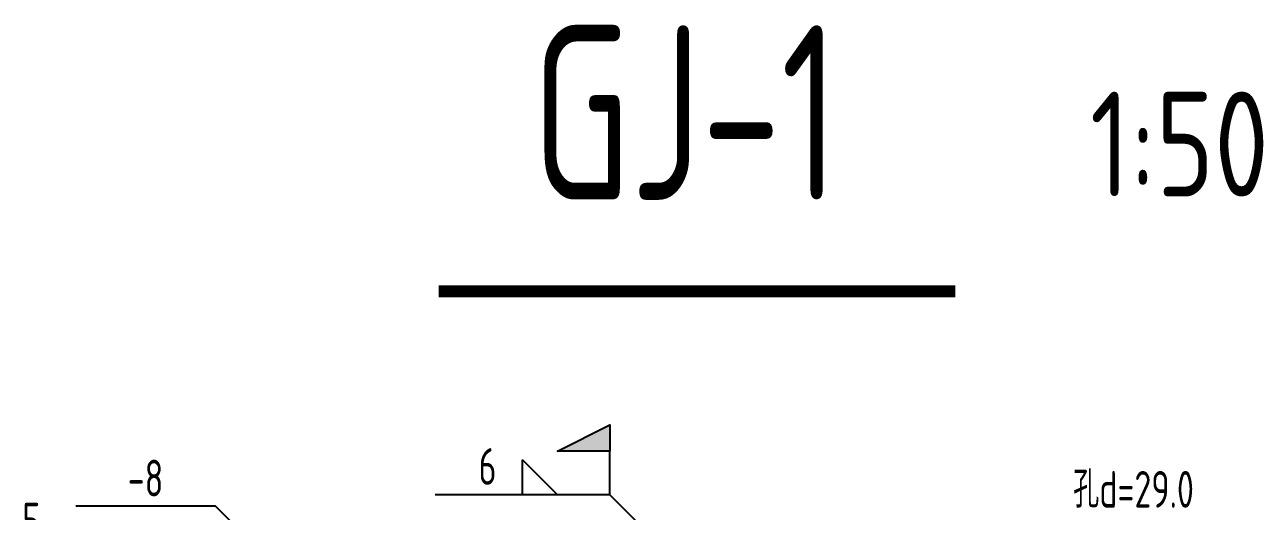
# Model space of a CAD drawing. Extents: x 69728788 to 150676229, y 15322671 to 43663798.
# Drawn here: x 75183917 to 75191010, y 19739929 to 19742716 of the extents above; entities that cross this region are included whole.
import ezdxf
from ezdxf.enums import TextEntityAlignment as Align

# ---------------------------------------------------------------- set-up
doc = ezdxf.new("R2010")
doc.units = 0
doc.header["$LTSCALE"] = 1000
doc.header["$MEASUREMENT"] = 0
for name, color, linetype in [('DIM_SYMB', 3, 'CONTINUOUS'), ('PUB_TEXT', 7, 'CONTINUOUS'), ('焊缝标注', 253, 'CONTINUOUS'), ('螺栓孔标注', 253, 'CONTINUOUS'), ('钢板标注', 253, 'CONTINUOUS')]:
    doc.layers.add(name, color=color, linetype=linetype)
doc.styles.add('_HZDX', font='atssdeng.shx', dxfattribs={"width": 0.8, "bigfont": 'atssdchn.shx'})
doc.styles.add('PkpmHz', font='Pkpmeng', dxfattribs={"width": 0.7, "bigfont": 'hztxt'})

msp = doc.modelspace()

# ---------------------------------------------------------------- hatches: boundary and pattern name
at = {"layer": '焊缝标注'}
msp.add_hatch(color=256, dxfattribs=at).paths.add_polyline_path([(75187267.1, 19740273.4), (75186967.1, 19740273.4), (75187267.1, 19740423.4)])

# ---------------------------------------------------------------- linework, layer by layer
at = {"layer": 'DIM_SYMB', "const_width": 70}
msp.add_lwpolyline([(75186287.7, 19741188.2), (75189246.8, 19741188.2)], dxfattribs=at)
at = {"layer": '焊缝标注', "ltscale": 100}
for p, q in [((75186967.1, 19740023.4), (75186767.1, 19740223.4)), ((75186767.1, 19740023.4), (75186767.1, 19740223.4)), ((75187267.1, 19740023.4), (75187267.1, 19740273.4)), ((75187267.1, 19740023.4), (75186267.1, 19740023.4)), ((75188255.8, 19739032.3), (75187267.1, 19740023.4))]:
    msp.add_line(p, q, dxfattribs=at)
at = {"layer": '焊缝标注', "linetype": 'Continuous'}
msp.add_lwpolyline([(75187267.1, 19740273.4), (75186967.1, 19740273.4), (75187267.1, 19740423.4)], close=True, dxfattribs=at)
at = {"layer": '钢板标注', "ltscale": 100}
for p, q in [((75185008.3, 19739956.8), (75184208.3, 19739956.8)), ((75185855.8, 19739107.3), (75185008.3, 19739956.8))]:
    msp.add_line(p, q, dxfattribs=at)

# ---------------------------------------------------------------- texts
at = {"layer": 'PUB_TEXT', "style": '_HZDX'}
for s, height, width, p in [('GJ-1', 1000, 0.7, (75186821.5, 19741712.4)), ('1:50', 600, 0.8, (75190017.2, 19741732.3))]:
    msp.add_text(s, height=height, dxfattribs=dict(at, width=width)).set_placement(p)
at = {"layer": '焊缝标注', "style": 'PkpmHz', "width": 0.71}
for s, p in [('6', (75186567.1, 19740080)), ('5', (75183955.2, 19739767.4))]:
    msp.add_text(s, height=210, dxfattribs=at).set_placement(p, align=Align.CENTER)
at = {"layer": '螺栓孔标注', "style": 'PkpmHz', "width": 0.71}
msp.add_text('孔d=29.0', height=210, dxfattribs=at).set_placement((75190266.9, 19739949.1), align=Align.CENTER)
at = {"layer": '钢板标注', "style": 'PkpmHz', "width": 0.71}
msp.add_text('-8', height=210, dxfattribs=at).set_placement((75184608.3, 19740013.4), align=Align.CENTER)

doc.saveas('drawing.dxf')
